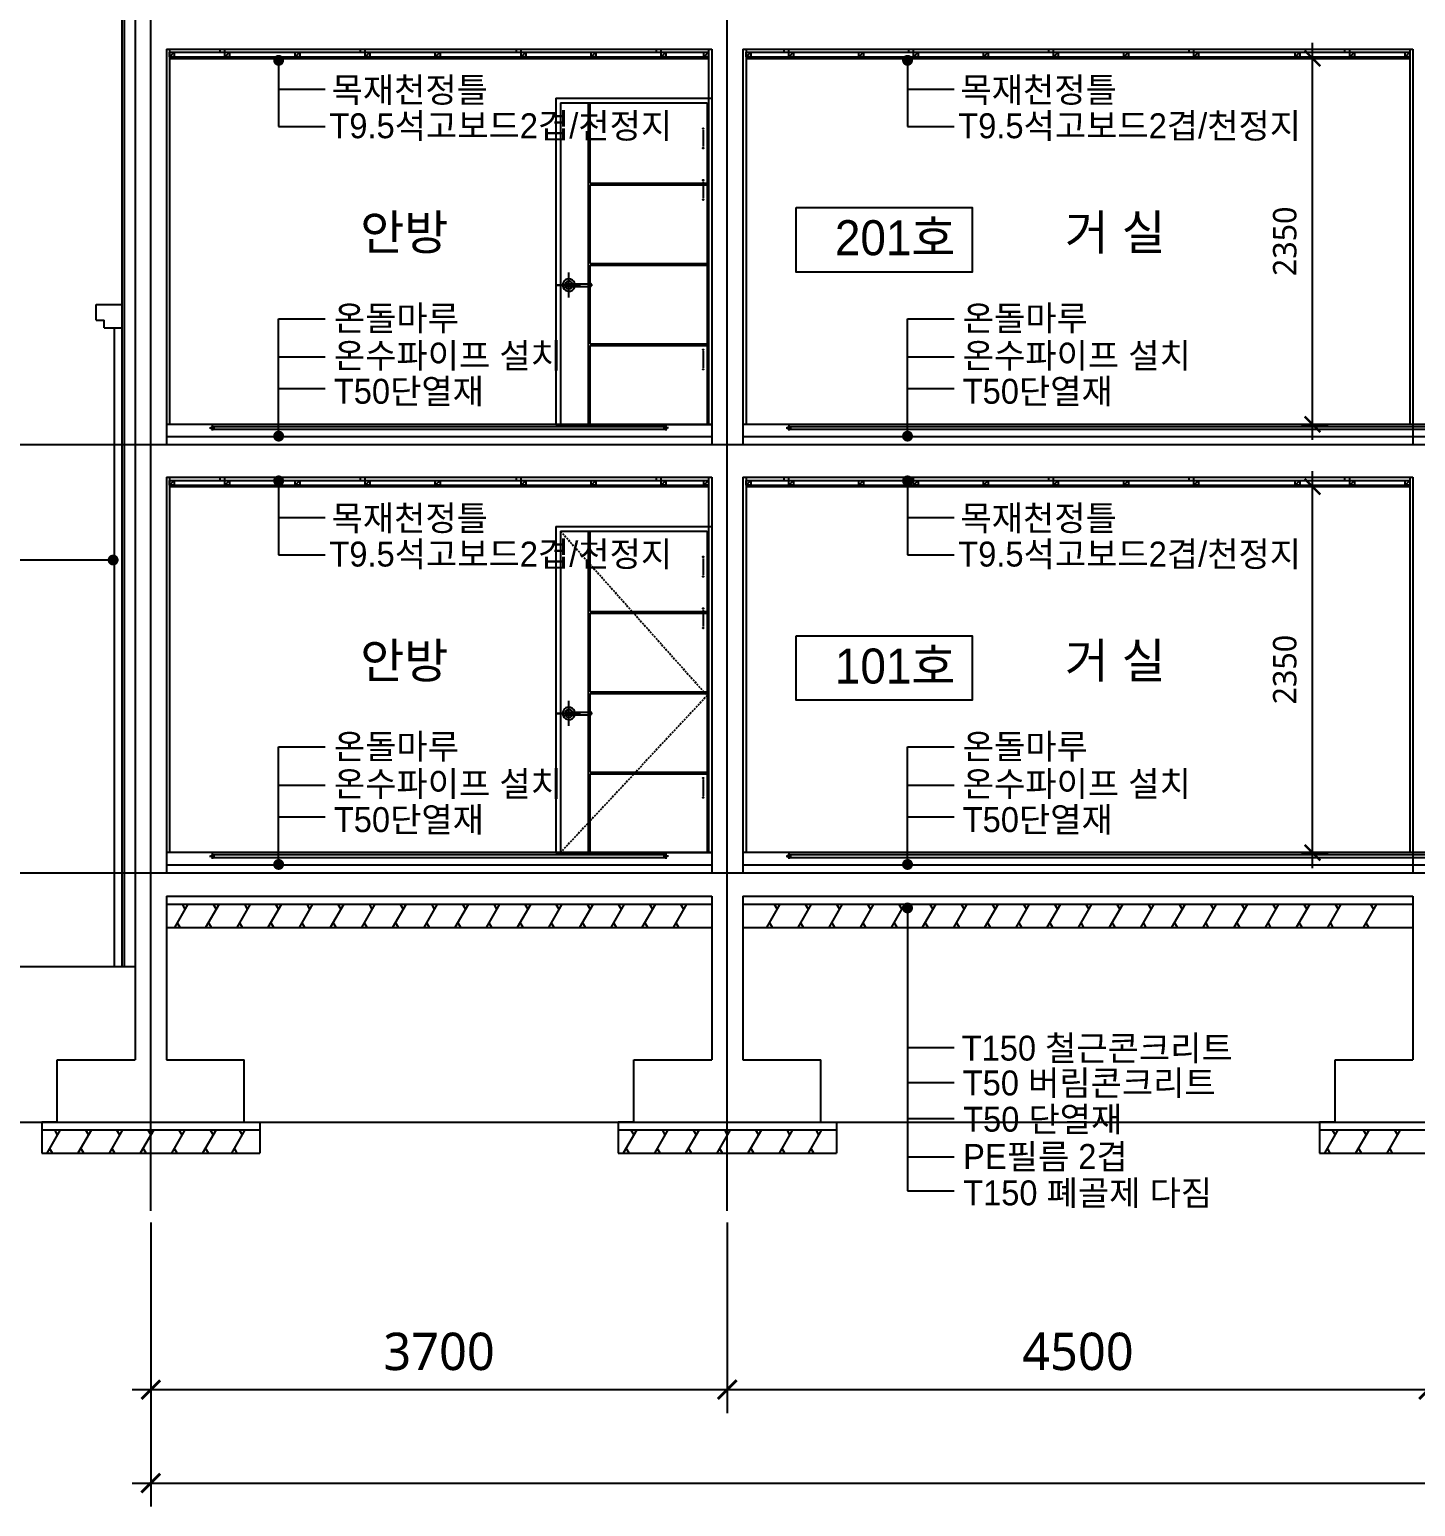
# Model space of a CAD drawing. Extents: x 11416736 to 11582377, y -14295679 to -14163266.
# Drawn here: x 11446889 to 11455783, y -14260319 to -14250836 of the extents above; entities that cross this region are included whole.
import ezdxf
from ezdxf.enums import TextEntityAlignment as Align

# ---------------------------------------------------------------- set-up
doc = ezdxf.new("R2010")
doc.units = 0
doc.header["$LTSCALE"] = 50
doc.header["$MEASUREMENT"] = 0
doc.linetypes.add('HIDDEN', pattern=[0.375, 0.25, -0.125])
doc.layers.get('0').update_dxf_attribs({"linetype": 'CONTINUOUS'})
doc.layers.get('DEFPOINTS').update_dxf_attribs({"linetype": 'CONTINUOUS'})
for name, color, linetype in [('! 01 진한선', 2, 'CONTINUOUS'), ('! 04 가는선_01', 253, 'CONTINUOUS'), ('! 05 가는선_02', 252, 'CONTINUOUS'), ('! 06 중심선', 11, 'CONTINUOUS'), ('! 12 지시선_안내선', 252, 'CONTINUOUS'), ('! 14 심볼', 37, 'CONTINUOUS'), ('! 16 HAT', 251, 'CONTINUOUS'), ('! 22 text 진한선', 7, 'CONTINUOUS'), ('! 24 치수선', 1, 'CONTINUOUS'), ('- 02 내력벽', 2, 'CONTINUOUS'), ('- 04 마감선 01', 125, 'CONTINUOUS'), ('- 08 목재', 44, 'CONTINUOUS'), ('- 09 돌', 85, 'CONTINUOUS'), ('- 10 단열재', 251, 'CONTINUOUS'), ('6', 6, 'CONTINUOUS')]:
    doc.layers.add(name, color=color, linetype=linetype)
doc.styles.add('굴림', font='Gulim.ttf')
doc.styles.add('맑은 고딕', font='malgun.ttf')
doc.dimstyles.new('100-sub', dxfattribs={"dimscale": 100, "dimtxt": 1.5, "dimasz": 1, "dimexe": 1, "dimexo": 0.625, "dimgap": 1, "dimtad": 1, "dimdec": 0, "dimtxsty": '맑은 고딕', "dimblk": 'ARCHTICK', "dimcen": 2.5, "dimdle": 1, "dimclrt": 7, "dimadec": 0, "dimazin": 0, "dimtfac": 1, "dimtdec": 0, "dimtix": 1, "dimtmove": 0, "dimatfit": 3, "dimldrblk": 'DOT', "dimfxl": 0, "dimarcsym": 0})
doc.dimstyles.new('120-main', dxfattribs={"dimscale": 120, "dimtxt": 2, "dimasz": 1, "dimexe": 1.25, "dimexo": 0.625, "dimgap": 1, "dimtad": 1, "dimdec": 0, "dimtxsty": '맑은 고딕', "dimblk": 'ARCHTICK', "dimcen": 2.5, "dimdle": 1, "dimclrt": 7, "dimadec": 0, "dimazin": 0, "dimtfac": 1, "dimtdec": 0, "dimtix": 1, "dimtmove": 2, "dimatfit": 3, "dimldrblk": 'DOT', "dimfxl": 0, "dimarcsym": 0})

# ---------------------------------------------------------------- blocks, each defined once
blk = doc.blocks.new('_ARCHTICK')
at = {"color": 0, "linetype": 'ByBlock', "const_width": 0.15}
blk.add_lwpolyline([(-0.5, -0.5), (0.5, 0.5)], dxfattribs=at)
blk = doc.blocks.new('*D71')
at = {"layer": '! 24 치수선', "color": 0, "lineweight": -2}
for p, q in [((11447666.7, -14258496), (11447666.7, -14259718.8)), ((11451366.7, -14258496), (11451366.7, -14259718.8)), ((11447546.7, -14259568.8), (11451486.7, -14259568.8))]:
    blk.add_line(p, q, dxfattribs=at)
at = {"layer": 'DEFPOINTS', "color": 0}
for p in [(11447666.7, -14258421), (11451366.7, -14258421), (11451366.7, -14259568.8)]:
    blk.add_point(p, dxfattribs=at)
at = {"layer": '! 24 치수선', "color": 0, "linetype": 'ByBlock', "lineweight": -2, "xscale": 120, "yscale": 120, "zscale": 120, "rotation": 180}
blk.add_blockref('_ARCHTICK', (11447666.7, -14259568.8), dxfattribs=at)
at = {"layer": '! 24 치수선', "color": 0, "linetype": 'ByBlock', "lineweight": -2, "xscale": 120, "yscale": 120, "zscale": 120}
blk.add_blockref('_ARCHTICK', (11451366.7, -14259568.8), dxfattribs=at)
at = {"layer": '! 24 치수선', "color": 7, "ltscale": 30, "insert": (11449516.7, -14259324.8), "char_height": 240, "attachment_point": 5, "style": '맑은 고딕'}
blk.add_mtext('3700', dxfattribs=at)
blk = doc.blocks.new('_Dot')
at = {"color": 0, "linetype": 'ByBlock', "lineweight": -2}
blk.add_line((-0.5, 0), (-1, 0), dxfattribs=at)
at = {"color": 0, "linetype": 'ByBlock', "const_width": 0.5}
blk.add_lwpolyline([(-0.25, 0, 1), (0.25, 0, 1)], format="xyb", close=True, dxfattribs=at)
blk = doc.blocks.new('*D72')
at = {"layer": '! 24 치수선', "color": 0, "lineweight": -2}
for p, q in [((11451366.7, -14258496), (11451366.7, -14259718.8)), ((11455866.7, -14258496), (11455866.7, -14259718.8)), ((11451246.7, -14259568.8), (11455986.7, -14259568.8))]:
    blk.add_line(p, q, dxfattribs=at)
at = {"layer": 'DEFPOINTS', "color": 0}
for p in [(11451366.7, -14258421), (11455866.7, -14258421), (11455866.7, -14259568.8)]:
    blk.add_point(p, dxfattribs=at)
at = {"layer": '! 24 치수선', "color": 0, "linetype": 'ByBlock', "lineweight": -2, "xscale": 120, "yscale": 120, "zscale": 120, "rotation": 180}
blk.add_blockref('_ARCHTICK', (11451366.7, -14259568.8), dxfattribs=at)
at = {"layer": '! 24 치수선', "color": 0, "linetype": 'ByBlock', "lineweight": -2, "xscale": 120, "yscale": 120, "zscale": 120}
blk.add_blockref('_ARCHTICK', (11455866.7, -14259568.8), dxfattribs=at)
at = {"layer": '! 24 치수선', "color": 7, "ltscale": 30, "insert": (11453616.7, -14259324.8), "char_height": 240, "attachment_point": 5, "style": '맑은 고딕'}
blk.add_mtext('4500', dxfattribs=at)
blk = doc.blocks.new('*D73')
at = {"layer": '! 24 치수선', "color": 0, "lineweight": -2}
for p, q in [((11455866.7, -14258496), (11455866.7, -14259718.8)), ((11458766.7, -14258496), (11458766.7, -14259718.8)), ((11455746.7, -14259568.8), (11458886.7, -14259568.8))]:
    blk.add_line(p, q, dxfattribs=at)
at = {"layer": 'DEFPOINTS', "color": 0}
for p in [(11455866.7, -14258421), (11458766.7, -14258421), (11458766.7, -14259568.8)]:
    blk.add_point(p, dxfattribs=at)
at = {"layer": '! 24 치수선', "color": 0, "linetype": 'ByBlock', "lineweight": -2, "xscale": 120, "yscale": 120, "zscale": 120, "rotation": 180}
blk.add_blockref('_ARCHTICK', (11455866.7, -14259568.8), dxfattribs=at)
at = {"layer": '! 24 치수선', "color": 0, "linetype": 'ByBlock', "lineweight": -2, "xscale": 120, "yscale": 120, "zscale": 120}
blk.add_blockref('_ARCHTICK', (11458766.7, -14259568.8), dxfattribs=at)
at = {"layer": '! 24 치수선', "color": 7, "ltscale": 30, "insert": (11457316.7, -14259324.8), "char_height": 240, "attachment_point": 5, "style": '맑은 고딕'}
blk.add_mtext('2900', dxfattribs=at)
blk = doc.blocks.new('*D75')
at = {"layer": '! 24 치수선', "color": 0, "lineweight": -2}
for p, q in [((11447666.7, -14258496), (11447666.7, -14260318.8)), ((11475866.7, -14258496), (11475866.7, -14260318.8)), ((11447546.7, -14260168.8), (11475986.7, -14260168.8))]:
    blk.add_line(p, q, dxfattribs=at)
at = {"layer": 'DEFPOINTS', "color": 0}
for p in [(11447666.7, -14258421), (11475866.7, -14258421), (11475866.7, -14260168.8)]:
    blk.add_point(p, dxfattribs=at)
at = {"layer": '! 24 치수선', "color": 0, "linetype": 'ByBlock', "lineweight": -2, "xscale": 120, "yscale": 120, "zscale": 120, "rotation": 180}
blk.add_blockref('_ARCHTICK', (11447666.7, -14260168.8), dxfattribs=at)
at = {"layer": '! 24 치수선', "color": 0, "linetype": 'ByBlock', "lineweight": -2, "xscale": 120, "yscale": 120, "zscale": 120}
blk.add_blockref('_ARCHTICK', (11475866.7, -14260168.8), dxfattribs=at)
at = {"layer": '! 24 치수선', "color": 7, "ltscale": 30, "insert": (11461766.7, -14259924.8), "char_height": 240, "attachment_point": 5, "style": '맑은 고딕'}
blk.add_mtext('28200', dxfattribs=at)
blk = doc.blocks.new('*D76')
at = {"layer": '! 24 치수선', "color": 0, "lineweight": -2}
for p, q in [((11455122.2, -14256221), (11455122.2, -14253671)), ((11455051.1, -14253771), (11455222.2, -14253771)), ((11455051.1, -14256121), (11455222.2, -14256121))]:
    blk.add_line(p, q, dxfattribs=at)
at = {"layer": 'DEFPOINTS', "color": 0}
for p in [(11454988.6, -14253771), (11455122.2, -14253771), (11454988.6, -14256121)]:
    blk.add_point(p, dxfattribs=at)
at = {"layer": '! 24 치수선', "color": 0, "linetype": 'ByBlock', "lineweight": -2, "xscale": 100, "yscale": 100, "zscale": 100}
for p, rotation in [((11455122.2, -14253771), 90), ((11455122.2, -14256121), 270)]:
    blk.add_blockref('_ARCHTICK', p, dxfattribs=dict(at, rotation=rotation))
at = {"layer": '! 24 치수선', "color": 7, "ltscale": 30, "insert": (11454944.7, -14254946), "char_height": 150, "attachment_point": 5, "rotation": 90, "style": '맑은 고딕'}
blk.add_mtext('2350', dxfattribs=at)
blk = doc.blocks.new('*D77')
at = {"layer": '! 24 치수선', "color": 0, "lineweight": -2}
for p, q in [((11455122.2, -14253471), (11455122.2, -14250921)), ((11455051.1, -14251021), (11455222.2, -14251021)), ((11455051.1, -14253371), (11455222.2, -14253371))]:
    blk.add_line(p, q, dxfattribs=at)
at = {"layer": 'DEFPOINTS', "color": 0}
for p in [(11454988.6, -14251021), (11455122.2, -14251021), (11454988.6, -14253371)]:
    blk.add_point(p, dxfattribs=at)
at = {"layer": '! 24 치수선', "color": 0, "linetype": 'ByBlock', "lineweight": -2, "xscale": 100, "yscale": 100, "zscale": 100}
for p, rotation in [((11455122.2, -14251021), 90), ((11455122.2, -14253371), 270)]:
    blk.add_blockref('_ARCHTICK', p, dxfattribs=dict(at, rotation=rotation))
at = {"layer": '! 24 치수선', "color": 7, "ltscale": 30, "insert": (11454944.7, -14252196), "char_height": 150, "attachment_point": 5, "rotation": 90, "style": '맑은 고딕'}
blk.add_mtext('2350', dxfattribs=at)

msp = doc.modelspace()

# ---------------------------------------------------------------- linework, layer by layer
at = {"layer": '! 01 진한선', "color": 7, "linetype": 'Continuous'}
msp.add_line((11445110.3, -14256851), (11447566.7, -14256851), dxfattribs=at)
at = {"layer": '! 04 가는선_01'}
for p, q in [((11447766.7, -14256451), (11451266.7, -14256451)), ((11451466.7, -14256451), (11455766.7, -14256451)), ((11447766.7, -14256601), (11451266.7, -14256601)), ((11451466.7, -14256601), (11455766.7, -14256601)), ((11447066.7, -14257851), (11446966.7, -14257851)), ((11446966.7, -14257851), (11446966.7, -14258051)), ((11448266.7, -14257851), (11448366.7, -14257851)), ((11448366.7, -14257851), (11448366.7, -14258051)), ((11450766.7, -14257851), (11450666.7, -14257851)), ((11450666.7, -14257851), (11450666.7, -14258051)), ((11451966.7, -14257851), (11452066.7, -14257851)), ((11452066.7, -14257851), (11452066.7, -14258051)), ((11455266.7, -14257851), (11455166.7, -14257851)), ((11455166.7, -14257851), (11455166.7, -14258051)), ((11446966.7, -14257901), (11448366.7, -14257901)), ((11450666.7, -14257901), (11452066.7, -14257901)), ((11455166.7, -14257901), (11456566.7, -14257901)), ((11446966.7, -14258051), (11448366.7, -14258051)), ((11450666.7, -14258051), (11452066.7, -14258051)), ((11455166.7, -14258051), (11456566.7, -14258051))]:
    msp.add_line(p, q, dxfattribs=at)
at = {"layer": '! 05 가는선_02'}
for p, q in [((11448112.9, -14250981), (11448112.9, -14250961)), ((11448142.9, -14250981), (11448142.9, -14250961)), ((11449012.9, -14250981), (11449012.9, -14250961)), ((11449042.9, -14250981), (11449042.9, -14250961)), ((11450012.9, -14250981), (11450012.9, -14250961)), ((11450042.9, -14250981), (11450042.9, -14250961)), ((11450912.9, -14250981), (11450912.9, -14250961)), ((11450942.9, -14250981), (11450942.9, -14250961)), ((11451730.6, -14250981), (11451730.6, -14250961)), ((11451760.6, -14250981), (11451760.6, -14250961)), ((11452530.6, -14250981), (11452530.6, -14250961)), ((11452560.6, -14250981), (11452560.6, -14250961)), ((11453430.6, -14250981), (11453430.6, -14250961)), ((11453460.6, -14250981), (11453460.6, -14250961)), ((11454330.6, -14250981), (11454330.6, -14250961)), ((11454360.6, -14250981), (11454360.6, -14250961)), ((11455330.6, -14250981), (11455330.6, -14250961)), ((11455360.6, -14250981), (11455360.6, -14250961)), ((11447786.7, -14250981), (11451246.7, -14250981)), ((11451486.7, -14250981), (11455746.7, -14250981)), ((11450350, -14252557), (11450350, -14252397)), ((11450410, -14252477), (11450270, -14252477)), ((11448112.9, -14253731), (11448112.9, -14253711)), ((11448142.9, -14253731), (11448142.9, -14253711)), ((11449012.9, -14253731), (11449012.9, -14253711)), ((11449042.9, -14253731), (11449042.9, -14253711)), ((11450012.9, -14253731), (11450012.9, -14253711)), ((11450042.9, -14253731), (11450042.9, -14253711)), ((11450912.9, -14253731), (11450912.9, -14253711)), ((11450942.9, -14253731), (11450942.9, -14253711)), ((11451730.6, -14253731), (11451730.6, -14253711)), ((11451760.6, -14253731), (11451760.6, -14253711)), ((11452530.6, -14253731), (11452530.6, -14253711)), ((11452560.6, -14253731), (11452560.6, -14253711)), ((11453430.6, -14253731), (11453430.6, -14253711)), ((11453460.6, -14253731), (11453460.6, -14253711)), ((11454330.6, -14253731), (11454330.6, -14253711)), ((11454360.6, -14253731), (11454360.6, -14253711)), ((11455330.6, -14253731), (11455330.6, -14253711)), ((11455360.6, -14253731), (11455360.6, -14253711)), ((11447786.7, -14253731), (11451246.7, -14253731)), ((11451486.7, -14253731), (11455746.7, -14253731)), ((11450350, -14255307), (11450350, -14255147)), ((11450410, -14255227), (11450270, -14255227))]:
    msp.add_line(p, q, dxfattribs=at)
at = {"layer": '! 05 가는선_02', "color": 8}
for p, q in [((11450266.7, -14251277), (11450266.7, -14253371)), ((11450266.7, -14251277), (11451266.7, -14251277)), ((11450296.7, -14251307), (11450296.7, -14253371)), ((11450296.7, -14251307), (11451236.7, -14251307)), ((11450476.7, -14253371), (11450476.7, -14251307)), ((11450486.7, -14251823), (11450486.7, -14251307)), ((11451236.7, -14251307), (11451236.7, -14253371)), ((11451266.7, -14251277), (11451266.7, -14253371)), ((11451211.6, -14251481.9), (11451211.6, -14251587.6)), ((11450486.7, -14251823), (11451236.7, -14251823)), ((11451211.6, -14251813.3), (11451211.6, -14251919)), ((11450486.7, -14251833), (11451236.7, -14251833)), ((11450486.7, -14252339), (11450486.7, -14251833)), ((11450486.7, -14252339), (11451236.7, -14252339)), ((11450486.7, -14252349), (11451236.7, -14252349)), ((11450486.7, -14252855), (11450486.7, -14252349)), ((11450275, -14252477), (11450425, -14252477)), ((11450334.7, -14252473), (11450334.7, -14252481)), ((11450339.7, -14252468), (11450490.3, -14252468)), ((11450339.7, -14252486), (11450490.3, -14252486)), ((11450350, -14252552), (11450350, -14252402)), ((11450495.3, -14252473), (11450495.3, -14252481)), ((11450486.7, -14252855), (11451236.7, -14252855)), ((11450486.7, -14252865), (11451236.7, -14252865)), ((11450486.7, -14253371), (11450486.7, -14252865)), ((11451211.6, -14252902), (11451211.6, -14253007.7)), ((11450266.7, -14253371), (11450296.7, -14253371)), ((11450296.7, -14253371), (11451236.7, -14253371)), ((11451236.7, -14253371), (11451266.7, -14253371)), ((11450266.7, -14254027), (11450266.7, -14256121)), ((11450266.7, -14254027), (11451266.7, -14254027)), ((11450296.7, -14254057), (11450296.7, -14256121)), ((11450296.7, -14254057), (11451236.7, -14254057)), ((11450476.7, -14256121), (11450476.7, -14254057)), ((11450486.7, -14254573), (11450486.7, -14254057)), ((11451236.7, -14254057), (11451236.7, -14256121)), ((11451266.7, -14254027), (11451266.7, -14256121)), ((11451211.6, -14254231.9), (11451211.6, -14254337.6)), ((11450486.7, -14254573), (11451236.7, -14254573)), ((11451211.6, -14254563.3), (11451211.6, -14254669)), ((11450486.7, -14254583), (11451236.7, -14254583)), ((11450486.7, -14255089), (11450486.7, -14254583)), ((11450486.7, -14255089), (11451236.7, -14255089)), ((11450486.7, -14255099), (11451236.7, -14255099)), ((11450486.7, -14255605), (11450486.7, -14255099)), ((11450275, -14255227), (11450425, -14255227)), ((11450334.7, -14255223), (11450334.7, -14255231)), ((11450339.7, -14255218), (11450490.3, -14255218)), ((11450339.7, -14255236), (11450490.3, -14255236)), ((11450350, -14255302), (11450350, -14255152)), ((11450495.3, -14255223), (11450495.3, -14255231)), ((11450486.7, -14255605), (11451236.7, -14255605)), ((11450486.7, -14255615), (11451236.7, -14255615)), ((11450486.7, -14256121), (11450486.7, -14255615)), ((11451211.6, -14255652), (11451211.6, -14255757.7)), ((11450266.7, -14256121), (11450296.7, -14256121)), ((11450296.7, -14256121), (11451236.7, -14256121)), ((11451236.7, -14256121), (11451266.7, -14256121))]:
    msp.add_line(p, q, dxfattribs=at)
for centre in [(11451211.6, -14251471.9), (11451211.6, -14251597.6), (11451211.6, -14251803.3), (11451211.6, -14251929), (11451211.6, -14252892), (11451211.6, -14253017.7), (11451211.6, -14254221.9), (11451211.6, -14254347.6), (11451211.6, -14254553.3), (11451211.6, -14254679), (11451211.6, -14255642), (11451211.6, -14255767.7)]:
    msp.add_circle(centre, 2, dxfattribs=at)
for centre, radius, start, end in [((11450350, -14252477), 40, 13.00288, 346.99712), ((11450350, -14252477), 25, 21.1002, 338.8998), ((11450339.7, -14252473), 5, 90, 180), ((11450339.7, -14252481), 5, 180, 270), ((11450490.3, -14252473), 5, 0, 90), ((11450490.3, -14252481), 5, 270, 0), ((11450350, -14255227), 40, 13.00288, 346.99712), ((11450350, -14255227), 25, 21.1002, 338.8998), ((11450339.7, -14255223), 5, 90, 180), ((11450339.7, -14255231), 5, 180, 270), ((11450490.3, -14255223), 5, 0, 90), ((11450490.3, -14255231), 5, 270, 0)]:
    msp.add_arc(centre, radius, start, end, dxfattribs=at)
at = {"layer": '! 06 중심선'}
for p, q in [((11447666.7, -14258421), (11447666.7, -14243813.7)), ((11451366.7, -14258421), (11451366.7, -14243813.7)), ((11445199.1, -14253501), (11477893.4, -14253501)), ((11445199.1, -14256251), (11477893.4, -14256251)), ((11445199.1, -14257851), (11477893.4, -14257851))]:
    msp.add_line(p, q, dxfattribs=at)
at = {"layer": '! 12 지시선_안내선'}
for p, q in [((11448487.4, -14251033.8), (11448487.4, -14251458.3)), ((11452523.3, -14251033.8), (11452523.3, -14251458.3)), ((11448487.4, -14251218.6), (11448785.6, -14251218.6)), ((11452523.3, -14251218.6), (11452821.5, -14251218.6)), ((11448487.4, -14251458.3), (11448785.6, -14251458.3)), ((11452523.3, -14251458.3), (11452821.5, -14251458.3)), ((11448487.4, -14253446.6), (11448487.4, -14252692.5)), ((11448487.4, -14252692.5), (11448785.6, -14252692.5)), ((11452523.3, -14253446.6), (11452523.3, -14252692.5)), ((11452523.3, -14252692.5), (11452821.5, -14252692.5)), ((11448487.4, -14252937.3), (11448785.6, -14252937.3)), ((11452523.3, -14252937.3), (11452821.5, -14252937.3)), ((11448487.4, -14253141.3), (11448785.6, -14253141.3)), ((11452523.3, -14253141.3), (11452821.5, -14253141.3)), ((11448487.4, -14253733.8), (11448487.4, -14254208.3)), ((11452523.3, -14253733.8), (11452523.3, -14254208.3)), ((11448487.4, -14253968.6), (11448785.6, -14253968.6)), ((11452523.3, -14253968.6), (11452821.5, -14253968.6)), ((11448487.4, -14254208.3), (11448785.6, -14254208.3)), ((11452523.3, -14254208.3), (11452821.5, -14254208.3)), ((11448487.4, -14256196.6), (11448487.4, -14255442.5)), ((11448487.4, -14255442.5), (11448785.6, -14255442.5)), ((11452523.3, -14256196.6), (11452523.3, -14255442.5)), ((11452523.3, -14255442.5), (11452821.5, -14255442.5)), ((11448487.4, -14255687.3), (11448785.6, -14255687.3)), ((11452523.3, -14255687.3), (11452821.5, -14255687.3)), ((11448487.4, -14255891.3), (11448785.6, -14255891.3)), ((11452523.3, -14255891.3), (11452821.5, -14255891.3))]:
    msp.add_line(p, q, dxfattribs=at)
at = {"layer": '! 12 지시선_안내선', "const_width": 35}
for points in [[(11448469.9, -14251033.8, 1), (11448504.9, -14251033.8, 1)], [(11452505.8, -14251033.8, 1), (11452540.8, -14251033.8, 1)], [(11448469.9, -14253446.6, -1), (11448504.9, -14253446.6, -1)], [(11452505.8, -14253446.6, -1), (11452540.8, -14253446.6, -1)], [(11448469.9, -14253733.8, 1), (11448504.9, -14253733.8, 1)], [(11452505.8, -14253733.8, 1), (11452540.8, -14253733.8, 1)], [(11447407.8, -14254242.2, 1), (11447442.8, -14254242.2, 1)], [(11448469.9, -14256196.6, -1), (11448504.9, -14256196.6, -1)], [(11452505.8, -14256196.6, -1), (11452540.8, -14256196.6, -1)], [(11452505.8, -14256475.9, 1), (11452540.8, -14256475.9, 1)]]:
    msp.add_lwpolyline(points, format="xyb", close=True, dxfattribs=at)
at = {"layer": '! 12 지시선_안내선'}
for points in [[(11447459.7, -14254242.2), (11446478.3, -14254242.2)], [(11452523.3, -14256475.9), (11452523.3, -14258291.5)], [(11452523.3, -14257371.1), (11452821.5, -14257371.1)], [(11452523.3, -14257596.2), (11452821.5, -14257596.2)], [(11452523.3, -14257828), (11452821.5, -14257828)], [(11452523.3, -14258073), (11452821.5, -14258073)], [(11452523.3, -14258291.5), (11452821.5, -14258291.5)]]:
    msp.add_lwpolyline(points, dxfattribs=at)
at = {"layer": '! 14 심볼', "color": 8}
for p, q in [((11447904.8, -14256451), (11447818.2, -14256601)), ((11447867.3, -14256451), (11447886.1, -14256483.5)), ((11448104.8, -14256451), (11448018.2, -14256601)), ((11448067.3, -14256451), (11448086.1, -14256483.5)), ((11448304.8, -14256451), (11448218.2, -14256601)), ((11448267.3, -14256451), (11448286.1, -14256483.5)), ((11448504.8, -14256451), (11448418.2, -14256601)), ((11448467.3, -14256451), (11448486.1, -14256483.5)), ((11448704.8, -14256451), (11448618.2, -14256601)), ((11448667.3, -14256451), (11448686.1, -14256483.5)), ((11448904.8, -14256451), (11448818.2, -14256601)), ((11448867.3, -14256451), (11448886.1, -14256483.5)), ((11449104.8, -14256451), (11449018.2, -14256601)), ((11449067.3, -14256451), (11449086.1, -14256483.5)), ((11449304.8, -14256451), (11449218.2, -14256601)), ((11449267.3, -14256451), (11449286.1, -14256483.5)), ((11449504.8, -14256451), (11449418.2, -14256601)), ((11449467.3, -14256451), (11449486.1, -14256483.5)), ((11449704.8, -14256451), (11449618.2, -14256601)), ((11449667.3, -14256451), (11449686.1, -14256483.5)), ((11449904.8, -14256451), (11449818.2, -14256601)), ((11449867.3, -14256451), (11449886.1, -14256483.5)), ((11450104.8, -14256451), (11450018.2, -14256601)), ((11450067.3, -14256451), (11450086.1, -14256483.5)), ((11450304.8, -14256451), (11450218.2, -14256601)), ((11450267.3, -14256451), (11450286.1, -14256483.5)), ((11450504.8, -14256451), (11450418.2, -14256601)), ((11450467.3, -14256451), (11450486.1, -14256483.5)), ((11450704.8, -14256451), (11450618.2, -14256601)), ((11450667.3, -14256451), (11450686.1, -14256483.5)), ((11450904.8, -14256451), (11450818.2, -14256601)), ((11450867.3, -14256451), (11450886.1, -14256483.5)), ((11451104.8, -14256451), (11451018.2, -14256601)), ((11451067.3, -14256451), (11451086.1, -14256483.5)), ((11451704.8, -14256451), (11451618.2, -14256601)), ((11451667.3, -14256451), (11451686.1, -14256483.5)), ((11451904.8, -14256451), (11451818.2, -14256601)), ((11451867.3, -14256451), (11451886.1, -14256483.5)), ((11452104.8, -14256451), (11452018.2, -14256601)), ((11452067.3, -14256451), (11452086.1, -14256483.5)), ((11452304.8, -14256451), (11452218.2, -14256601)), ((11452267.3, -14256451), (11452286.1, -14256483.5)), ((11452504.8, -14256451), (11452418.2, -14256601)), ((11452467.3, -14256451), (11452486.1, -14256483.5)), ((11452704.8, -14256451), (11452618.2, -14256601)), ((11452667.3, -14256451), (11452686.1, -14256483.5)), ((11452904.8, -14256451), (11452818.2, -14256601)), ((11452867.3, -14256451), (11452886.1, -14256483.5)), ((11453104.8, -14256451), (11453018.2, -14256601)), ((11453067.3, -14256451), (11453086.1, -14256483.5)), ((11453304.8, -14256451), (11453218.2, -14256601)), ((11453267.3, -14256451), (11453286.1, -14256483.5)), ((11453504.8, -14256451), (11453418.2, -14256601)), ((11453467.3, -14256451), (11453486.1, -14256483.5)), ((11453704.8, -14256451), (11453618.2, -14256601)), ((11453667.3, -14256451), (11453686.1, -14256483.5)), ((11453904.8, -14256451), (11453818.2, -14256601)), ((11453867.3, -14256451), (11453886.1, -14256483.5)), ((11454104.8, -14256451), (11454018.2, -14256601)), ((11454067.3, -14256451), (11454086.1, -14256483.5)), ((11454304.8, -14256451), (11454218.2, -14256601)), ((11454267.3, -14256451), (11454286.1, -14256483.5)), ((11454504.8, -14256451), (11454418.2, -14256601)), ((11454467.3, -14256451), (11454486.1, -14256483.5)), ((11454704.8, -14256451), (11454618.2, -14256601)), ((11454667.3, -14256451), (11454686.1, -14256483.5)), ((11454904.8, -14256451), (11454818.2, -14256601)), ((11454867.3, -14256451), (11454886.1, -14256483.5)), ((11455104.8, -14256451), (11455018.2, -14256601)), ((11455067.3, -14256451), (11455086.1, -14256483.5)), ((11455304.8, -14256451), (11455218.2, -14256601)), ((11455267.3, -14256451), (11455286.1, -14256483.5)), ((11455532.8, -14256451), (11455446.2, -14256601)), ((11455495.3, -14256451), (11455514.1, -14256483.5)), ((11447855.7, -14256601), (11447837, -14256568.5)), ((11448055.7, -14256601), (11448037, -14256568.5)), ((11448255.7, -14256601), (11448237, -14256568.5)), ((11448455.7, -14256601), (11448437, -14256568.5)), ((11448655.7, -14256601), (11448637, -14256568.5)), ((11448855.7, -14256601), (11448837, -14256568.5)), ((11449055.7, -14256601), (11449037, -14256568.5)), ((11449255.7, -14256601), (11449237, -14256568.5)), ((11449455.7, -14256601), (11449437, -14256568.5)), ((11449655.7, -14256601), (11449637, -14256568.5)), ((11449855.7, -14256601), (11449837, -14256568.5)), ((11450055.7, -14256601), (11450037, -14256568.5)), ((11450255.7, -14256601), (11450237, -14256568.5)), ((11450455.7, -14256601), (11450437, -14256568.5)), ((11450655.7, -14256601), (11450637, -14256568.5)), ((11450855.7, -14256601), (11450837, -14256568.5)), ((11451055.7, -14256601), (11451037, -14256568.5)), ((11451655.7, -14256601), (11451637, -14256568.5)), ((11451855.7, -14256601), (11451837, -14256568.5)), ((11452055.7, -14256601), (11452037, -14256568.5)), ((11452255.7, -14256601), (11452237, -14256568.5)), ((11452455.7, -14256601), (11452437, -14256568.5)), ((11452655.7, -14256601), (11452637, -14256568.5)), ((11452855.7, -14256601), (11452837, -14256568.5)), ((11453055.7, -14256601), (11453037, -14256568.5)), ((11453255.7, -14256601), (11453237, -14256568.5)), ((11453455.7, -14256601), (11453437, -14256568.5)), ((11453655.7, -14256601), (11453637, -14256568.5)), ((11453855.7, -14256601), (11453837, -14256568.5)), ((11454055.7, -14256601), (11454037, -14256568.5)), ((11454255.7, -14256601), (11454237, -14256568.5)), ((11454455.7, -14256601), (11454437, -14256568.5)), ((11454655.7, -14256601), (11454637, -14256568.5)), ((11454855.7, -14256601), (11454837, -14256568.5)), ((11455055.7, -14256601), (11455037, -14256568.5)), ((11455255.7, -14256601), (11455237, -14256568.5)), ((11455483.7, -14256601), (11455465, -14256568.5)), ((11447085.4, -14257901), (11446998.8, -14258051)), ((11447047.9, -14257901), (11447066.6, -14257933.5)), ((11447285.4, -14257901), (11447198.8, -14258051)), ((11447247.9, -14257901), (11447266.6, -14257933.5)), ((11447485.4, -14257901), (11447398.8, -14258051)), ((11447447.9, -14257901), (11447466.6, -14257933.5)), ((11447685.4, -14257901), (11447598.8, -14258051)), ((11447647.9, -14257901), (11447666.6, -14257933.5)), ((11447885.4, -14257901), (11447798.8, -14258051)), ((11447847.9, -14257901), (11447866.6, -14257933.5)), ((11448085.4, -14257901), (11447998.8, -14258051)), ((11448047.9, -14257901), (11448066.6, -14257933.5)), ((11448271.3, -14257901), (11448184.7, -14258051)), ((11448233.8, -14257901), (11448252.5, -14257933.5)), ((11450785.4, -14257901), (11450698.8, -14258051)), ((11450747.9, -14257901), (11450766.6, -14257933.5)), ((11450985.4, -14257901), (11450898.8, -14258051)), ((11450947.9, -14257901), (11450966.6, -14257933.5)), ((11451185.4, -14257901), (11451098.8, -14258051)), ((11451147.9, -14257901), (11451166.6, -14257933.5)), ((11451385.4, -14257901), (11451298.8, -14258051)), ((11451347.9, -14257901), (11451366.6, -14257933.5)), ((11451585.4, -14257901), (11451498.8, -14258051)), ((11451547.9, -14257901), (11451566.6, -14257933.5)), ((11451785.4, -14257901), (11451698.8, -14258051)), ((11451747.9, -14257901), (11451766.6, -14257933.5)), ((11451971.3, -14257901), (11451884.7, -14258051)), ((11451933.8, -14257901), (11451952.5, -14257933.5)), ((11455285.4, -14257901), (11455198.8, -14258051)), ((11455247.9, -14257901), (11455266.6, -14257933.5)), ((11455485.4, -14257901), (11455398.8, -14258051)), ((11455447.9, -14257901), (11455466.6, -14257933.5)), ((11455685.4, -14257901), (11455598.8, -14258051)), ((11455647.9, -14257901), (11455666.6, -14257933.5)), ((11447036.3, -14258051), (11447017.5, -14258018.5)), ((11447236.3, -14258051), (11447217.5, -14258018.5)), ((11447436.3, -14258051), (11447417.5, -14258018.5)), ((11447636.3, -14258051), (11447617.5, -14258018.5)), ((11447836.3, -14258051), (11447817.5, -14258018.5)), ((11448036.3, -14258051), (11448017.5, -14258018.5)), ((11448222.2, -14258051), (11448203.4, -14258018.5)), ((11450736.3, -14258051), (11450717.5, -14258018.5)), ((11450936.3, -14258051), (11450917.5, -14258018.5)), ((11451136.3, -14258051), (11451117.5, -14258018.5)), ((11451336.3, -14258051), (11451317.5, -14258018.5)), ((11451536.3, -14258051), (11451517.5, -14258018.5)), ((11451736.3, -14258051), (11451717.5, -14258018.5)), ((11451922.2, -14258051), (11451903.4, -14258018.5)), ((11455236.3, -14258051), (11455217.5, -14258018.5)), ((11455436.3, -14258051), (11455417.5, -14258018.5)), ((11455636.3, -14258051), (11455617.5, -14258018.5))]:
    msp.add_line(p, q, dxfattribs=at)
at = {"layer": '! 16 HAT'}
for p, q in [((11448043.9, -14253393.5), (11448078.9, -14253393.5)), ((11448061.4, -14253376), (11448061.4, -14253411)), ((11450972, -14253386), (11448061.4, -14253386)), ((11448061.4, -14253401), (11450972, -14253401)), ((11450989.5, -14253393.5), (11450954.5, -14253393.5)), ((11450972, -14253376), (11450972, -14253411)), ((11451743.9, -14253393.5), (11451778.9, -14253393.5)), ((11451761.4, -14253376), (11451761.4, -14253411)), ((11461372, -14253386), (11451761.4, -14253386)), ((11451761.4, -14253401), (11461372, -14253401)), ((11448043.9, -14256143.5), (11448078.9, -14256143.5)), ((11448061.4, -14256126), (11448061.4, -14256161)), ((11450972, -14256136), (11448061.4, -14256136)), ((11448061.4, -14256151), (11450972, -14256151)), ((11450989.5, -14256143.5), (11450954.5, -14256143.5)), ((11450972, -14256126), (11450972, -14256161)), ((11451743.9, -14256143.5), (11451778.9, -14256143.5)), ((11451761.4, -14256126), (11451761.4, -14256161)), ((11461372, -14256136), (11451761.4, -14256136)), ((11451761.4, -14256151), (11461372, -14256151))]:
    msp.add_line(p, q, dxfattribs=at)
at = {"layer": '! 16 HAT', "linetype": 'HIDDEN'}
msp.add_lwpolyline([(11450296.7, -14254057), (11451236.7, -14255112), (11450296.7, -14256121)], dxfattribs=at)
at = {"layer": '! 16 HAT'}
for centre in [(11448061.4, -14253393.5), (11450972, -14253393.5), (11451761.4, -14253393.5), (11448061.4, -14256143.5), (11450972, -14256143.5), (11451761.4, -14256143.5)]:
    msp.add_circle(centre, 7.5, dxfattribs=at)
at = {"layer": '- 02 내력벽'}
for p, q in [((11447566.7, -14246526.2), (11447566.7, -14257451)), ((11447766.7, -14250961), (11447766.7, -14253501)), ((11447766.7, -14250961), (11451266.7, -14250961)), ((11451266.7, -14250961), (11451266.7, -14253501)), ((11451466.7, -14250961), (11451466.7, -14253501)), ((11451466.7, -14250961), (11455766.7, -14250961)), ((11455766.7, -14250961), (11455766.7, -14253501)), ((11447766.7, -14253501), (11451266.7, -14253501)), ((11451466.7, -14253501), (11455766.7, -14253501)), ((11447766.7, -14253711), (11451266.7, -14253711)), ((11447766.7, -14253711), (11447766.7, -14256251)), ((11451266.7, -14253711), (11451266.7, -14256251)), ((11451466.7, -14253711), (11455766.7, -14253711)), ((11451466.7, -14253711), (11451466.7, -14256251)), ((11455766.7, -14253711), (11455766.7, -14256251)), ((11447766.7, -14256251), (11451266.7, -14256251)), ((11451466.7, -14256251), (11455766.7, -14256251)), ((11447766.7, -14256401), (11447766.7, -14257451)), ((11447766.7, -14256401), (11451266.7, -14256401)), ((11451266.7, -14256401), (11451266.7, -14257451)), ((11451466.7, -14256401), (11451466.7, -14257451)), ((11451466.7, -14256401), (11455766.7, -14256401)), ((11455766.7, -14256401), (11455766.7, -14257451)), ((11447066.7, -14257451), (11447566.7, -14257451)), ((11447066.7, -14257851), (11447066.7, -14257451)), ((11447766.7, -14257451), (11448266.7, -14257451)), ((11448266.7, -14257851), (11448266.7, -14257451)), ((11450766.7, -14257451), (11451266.7, -14257451)), ((11450766.7, -14257851), (11450766.7, -14257451)), ((11451466.7, -14257451), (11451966.7, -14257451)), ((11451966.7, -14257851), (11451966.7, -14257451)), ((11455266.7, -14257451), (11455766.7, -14257451)), ((11455266.7, -14257851), (11455266.7, -14257451)), ((11447066.7, -14257851), (11448266.7, -14257851)), ((11450766.7, -14257851), (11451966.7, -14257851)), ((11455266.7, -14257851), (11456466.7, -14257851))]:
    msp.add_line(p, q, dxfattribs=at)
at = {"layer": '- 04 마감선 01'}
for p, q in [((11447481.7, -14246526.2), (11447481.7, -14256851)), ((11447496.7, -14246526.2), (11447496.7, -14256851)), ((11447786.7, -14250961), (11447786.7, -14253371)), ((11451246.7, -14250961), (11451246.7, -14253371)), ((11451486.7, -14250961), (11451486.7, -14253371)), ((11455746.7, -14250961), (11455746.7, -14253371)), ((11447786.7, -14251011), (11451246.7, -14251011)), ((11447786.7, -14251021), (11451246.7, -14251021)), ((11451486.7, -14251011), (11455746.7, -14251011)), ((11451486.7, -14251021), (11455746.7, -14251021)), ((11447431.7, -14252751), (11447431.7, -14256851)), ((11451266.7, -14253371), (11447766.7, -14253371)), ((11461666.7, -14253371), (11451466.7, -14253371)), ((11447786.7, -14253711), (11447786.7, -14256121)), ((11451246.7, -14253711), (11451246.7, -14256121)), ((11451486.7, -14253711), (11451486.7, -14256121)), ((11455746.7, -14253711), (11455746.7, -14256121)), ((11447786.7, -14253761), (11451246.7, -14253761)), ((11447786.7, -14253771), (11451246.7, -14253771)), ((11451486.7, -14253761), (11455746.7, -14253761)), ((11451486.7, -14253771), (11455746.7, -14253771)), ((11451266.7, -14256121), (11447766.7, -14256121)), ((11461666.7, -14256121), (11451466.7, -14256121))]:
    msp.add_line(p, q, dxfattribs=at)
at = {"layer": '- 08 목재'}
for points in [[(11447816.7, -14250981), (11447816.7, -14251011), (11447786.7, -14251011), (11447786.7, -14250981), (11447816.7, -14250981), (11447786.7, -14251011)], [(11448172.9, -14250981), (11448172.9, -14251011), (11448142.9, -14251011), (11448142.9, -14250981), (11448172.9, -14250981), (11448142.9, -14251011)], [(11448622.9, -14250981), (11448622.9, -14251011), (11448592.9, -14251011), (11448592.9, -14250981), (11448622.9, -14250981), (11448592.9, -14251011)], [(11449072.9, -14250981), (11449072.9, -14251011), (11449042.9, -14251011), (11449042.9, -14250981), (11449072.9, -14250981), (11449042.9, -14251011)], [(11449522.9, -14250981), (11449522.9, -14251011), (11449492.9, -14251011), (11449492.9, -14250981), (11449522.9, -14250981), (11449492.9, -14251011)], [(11450072.9, -14250981), (11450072.9, -14251011), (11450042.9, -14251011), (11450042.9, -14250981), (11450072.9, -14250981), (11450042.9, -14251011)], [(11450522.9, -14250981), (11450522.9, -14251011), (11450492.9, -14251011), (11450492.9, -14250981), (11450522.9, -14250981), (11450492.9, -14251011)], [(11450972.9, -14250981), (11450972.9, -14251011), (11450942.9, -14251011), (11450942.9, -14250981), (11450972.9, -14250981), (11450942.9, -14251011)], [(11451246.7, -14250981), (11451246.7, -14251011), (11451216.7, -14251011), (11451216.7, -14250981), (11451246.7, -14250981), (11451216.7, -14251011)], [(11451516.7, -14250981), (11451516.7, -14251011), (11451486.7, -14251011), (11451486.7, -14250981), (11451516.7, -14250981), (11451486.7, -14251011)], [(11451790.6, -14250981), (11451790.6, -14251011), (11451760.6, -14251011), (11451760.6, -14250981), (11451790.6, -14250981), (11451760.6, -14251011)], [(11452240.6, -14250981), (11452240.6, -14251011), (11452210.6, -14251011), (11452210.6, -14250981), (11452240.6, -14250981), (11452210.6, -14251011)], [(11452590.6, -14250981), (11452590.6, -14251011), (11452560.6, -14251011), (11452560.6, -14250981), (11452590.6, -14250981), (11452560.6, -14251011)], [(11453040.6, -14250981), (11453040.6, -14251011), (11453010.6, -14251011), (11453010.6, -14250981), (11453040.6, -14250981), (11453010.6, -14251011)], [(11453490.6, -14250981), (11453490.6, -14251011), (11453460.6, -14251011), (11453460.6, -14250981), (11453490.6, -14250981), (11453460.6, -14251011)], [(11453940.6, -14250981), (11453940.6, -14251011), (11453910.6, -14251011), (11453910.6, -14250981), (11453940.6, -14250981), (11453910.6, -14251011)], [(11454390.6, -14250981), (11454390.6, -14251011), (11454360.6, -14251011), (11454360.6, -14250981), (11454390.6, -14250981), (11454360.6, -14251011)], [(11455040.6, -14250981), (11455040.6, -14251011), (11455010.6, -14251011), (11455010.6, -14250981), (11455040.6, -14250981), (11455010.6, -14251011)], [(11455390.6, -14250981), (11455390.6, -14251011), (11455360.6, -14251011), (11455360.6, -14250981), (11455390.6, -14250981), (11455360.6, -14251011)], [(11455746.7, -14250981), (11455746.7, -14251011), (11455716.7, -14251011), (11455716.7, -14250981), (11455746.7, -14250981), (11455716.7, -14251011)], [(11447816.7, -14253731), (11447816.7, -14253761), (11447786.7, -14253761), (11447786.7, -14253731), (11447816.7, -14253731), (11447786.7, -14253761)], [(11448172.9, -14253731), (11448172.9, -14253761), (11448142.9, -14253761), (11448142.9, -14253731), (11448172.9, -14253731), (11448142.9, -14253761)], [(11448622.9, -14253731), (11448622.9, -14253761), (11448592.9, -14253761), (11448592.9, -14253731), (11448622.9, -14253731), (11448592.9, -14253761)], [(11449072.9, -14253731), (11449072.9, -14253761), (11449042.9, -14253761), (11449042.9, -14253731), (11449072.9, -14253731), (11449042.9, -14253761)], [(11449522.9, -14253731), (11449522.9, -14253761), (11449492.9, -14253761), (11449492.9, -14253731), (11449522.9, -14253731), (11449492.9, -14253761)], [(11450072.9, -14253731), (11450072.9, -14253761), (11450042.9, -14253761), (11450042.9, -14253731), (11450072.9, -14253731), (11450042.9, -14253761)], [(11450522.9, -14253731), (11450522.9, -14253761), (11450492.9, -14253761), (11450492.9, -14253731), (11450522.9, -14253731), (11450492.9, -14253761)], [(11450972.9, -14253731), (11450972.9, -14253761), (11450942.9, -14253761), (11450942.9, -14253731), (11450972.9, -14253731), (11450942.9, -14253761)], [(11451246.7, -14253731), (11451246.7, -14253761), (11451216.7, -14253761), (11451216.7, -14253731), (11451246.7, -14253731), (11451216.7, -14253761)], [(11451516.7, -14253731), (11451516.7, -14253761), (11451486.7, -14253761), (11451486.7, -14253731), (11451516.7, -14253731), (11451486.7, -14253761)], [(11451790.6, -14253731), (11451790.6, -14253761), (11451760.6, -14253761), (11451760.6, -14253731), (11451790.6, -14253731), (11451760.6, -14253761)], [(11452240.6, -14253731), (11452240.6, -14253761), (11452210.6, -14253761), (11452210.6, -14253731), (11452240.6, -14253731), (11452210.6, -14253761)], [(11452590.6, -14253731), (11452590.6, -14253761), (11452560.6, -14253761), (11452560.6, -14253731), (11452590.6, -14253731), (11452560.6, -14253761)], [(11453040.6, -14253731), (11453040.6, -14253761), (11453010.6, -14253761), (11453010.6, -14253731), (11453040.6, -14253731), (11453010.6, -14253761)], [(11453490.6, -14253731), (11453490.6, -14253761), (11453460.6, -14253761), (11453460.6, -14253731), (11453490.6, -14253731), (11453460.6, -14253761)], [(11453940.6, -14253731), (11453940.6, -14253761), (11453910.6, -14253761), (11453910.6, -14253731), (11453940.6, -14253731), (11453910.6, -14253761)], [(11454390.6, -14253731), (11454390.6, -14253761), (11454360.6, -14253761), (11454360.6, -14253731), (11454390.6, -14253731), (11454360.6, -14253761)], [(11455040.6, -14253731), (11455040.6, -14253761), (11455010.6, -14253761), (11455010.6, -14253731), (11455040.6, -14253731), (11455010.6, -14253761)], [(11455390.6, -14253731), (11455390.6, -14253761), (11455360.6, -14253761), (11455360.6, -14253731), (11455390.6, -14253731), (11455360.6, -14253761)], [(11455746.7, -14253731), (11455746.7, -14253761), (11455716.7, -14253761), (11455716.7, -14253731), (11455746.7, -14253731), (11455716.7, -14253761)]]:
    msp.add_lwpolyline(points, dxfattribs=at)
at = {"layer": '- 09 돌', "color": 3}
for p, q in [((11447316.7, -14252701), (11447316.7, -14252601)), ((11447316.7, -14252601), (11447481.7, -14252601)), ((11447316.7, -14252701), (11447366.7, -14252701)), ((11447366.7, -14252751), (11447366.7, -14252701)), ((11447366.7, -14252751), (11447481.7, -14252751))]:
    msp.add_line(p, q, dxfattribs=at)
at = {"layer": '- 10 단열재'}
for p, q in [((11451266.7, -14253451), (11447766.7, -14253451)), ((11461666.7, -14253451), (11451466.7, -14253451)), ((11451266.7, -14256201), (11447766.7, -14256201)), ((11461666.7, -14256201), (11451466.7, -14256201))]:
    msp.add_line(p, q, dxfattribs=at)
at = {"layer": '6', "ltscale": 30}
for points in [[(11451808, -14251979.2), (11452937.8, -14251979.2), (11452937.8, -14252392.9), (11451808, -14252392.9)], [(11451808, -14254729.2), (11452937.8, -14254729.2), (11452937.8, -14255142.9), (11451808, -14255142.9)]]:
    msp.add_lwpolyline(points, close=True, dxfattribs=at)

# ---------------------------------------------------------------- texts
at = {"layer": '! 22 text 진한선', "style": '굴림'}
for s, p in [('목재천정틀', (11449328.6, -14251303.2)), ('목재천정틀', (11453364.5, -14251303.2)), ('T9.5석고보드2겹/천정지', (11449913, -14251533.9)), ('T9.5석고보드2겹/천정지', (11453948.9, -14251533.9)), ('목재천정틀', (11449328.6, -14254053.2)), ('목재천정틀', (11453364.5, -14254053.2)), ('T9.5석고보드2겹/천정지', (11449913, -14254283.9)), ('T9.5석고보드2겹/천정지', (11453948.9, -14254283.9))]:
    msp.add_text(s, height=160, dxfattribs=at).set_placement(p, align=Align.CENTER)
at = {"layer": '! 22 text 진한선', "linetype": 'Continuous', "style": '굴림'}
for s, p in [('안방', (11449011, -14252250.1)), ('거 실', (11453532.8, -14252250.1)), ('201호', (11452057.1, -14252285.2)), ('안방', (11449011, -14255000.1)), ('거 실', (11453532.8, -14255000.1)), ('101호', (11452057.1, -14255035.2))]:
    msp.add_text(s, height=225, dxfattribs=at).set_placement(p)
at = {"layer": '! 22 text 진한선', "style": '굴림'}
for s, p in [('온돌마루', (11448841.7, -14252688.9)), ('온돌마루', (11452877.6, -14252688.9)), ('온수파이프 설치', (11448841.7, -14252928.9)), ('온수파이프 설치', (11452877.6, -14252928.9)), ('T50단열재', (11448841.7, -14253158.6)), ('T50단열재', (11452877.6, -14253158.6)), ('온돌마루', (11448841.7, -14255438.9)), ('온돌마루', (11452877.6, -14255438.9)), ('온수파이프 설치', (11448841.7, -14255678.9)), ('온수파이프 설치', (11452877.6, -14255678.9)), ('T50단열재', (11448841.7, -14255908.6)), ('T50단열재', (11452877.6, -14255908.6))]:
    msp.add_text(s, height=160, dxfattribs=at).set_placement(p, align=Align.MIDDLE_LEFT)
for s, p in [('T150 철근콘크리트', (11452870.9, -14257456.1)), ('T50 버림콘크리트', (11452877.6, -14257679.6)), ('T50 단열재', (11452880.2, -14257912.4)), ('PE필름 2겹', (11452880.2, -14258151.8)), ('T150 폐골제 다짐', (11452880.2, -14258385.3))]:
    msp.add_text(s, height=160, dxfattribs=at).set_placement(p)

# ---------------------------------------------------------------- dimensions: what is measured, and where the dimension line sits
at = {"layer": '! 24 치수선'}
for base, p1, p2, angle, dimstyle, picture, middle in [((11455122.2, -14251021), (11454988.6, -14253371), (11454988.6, -14251021), 270, '100-sub', '*D77', (11454944.7, -14252196)), ((11455122.2, -14253771), (11454988.6, -14256121), (11454988.6, -14253771), 270, '100-sub', '*D76', (11454944.7, -14254946)), ((11451366.7, -14259568.8), (11447666.7, -14258421), (11451366.7, -14258421), 180, '120-main', '*D71', (11449516.7, -14259324.8)), ((11475866.7, -14260168.8), (11447666.7, -14258421), (11475866.7, -14258421), 180, '120-main', '*D75', (11461766.7, -14259924.8)), ((11455866.7, -14259568.8), (11451366.7, -14258421), (11455866.7, -14258421), 180, '120-main', '*D72', (11453616.7, -14259324.8)), ((11458766.7, -14259568.8), (11455866.7, -14258421), (11458766.7, -14258421), 180, '120-main', '*D73', (11457316.7, -14259324.8))]:
    dim = msp.add_linear_dim(base=base, p1=p1, p2=p2, angle=angle, dimstyle=dimstyle, dxfattribs=at)
    dim.commit()
    dim.dimension.update_dxf_attribs({"geometry": picture, "text_midpoint": middle})

doc.saveas('drawing.dxf')
